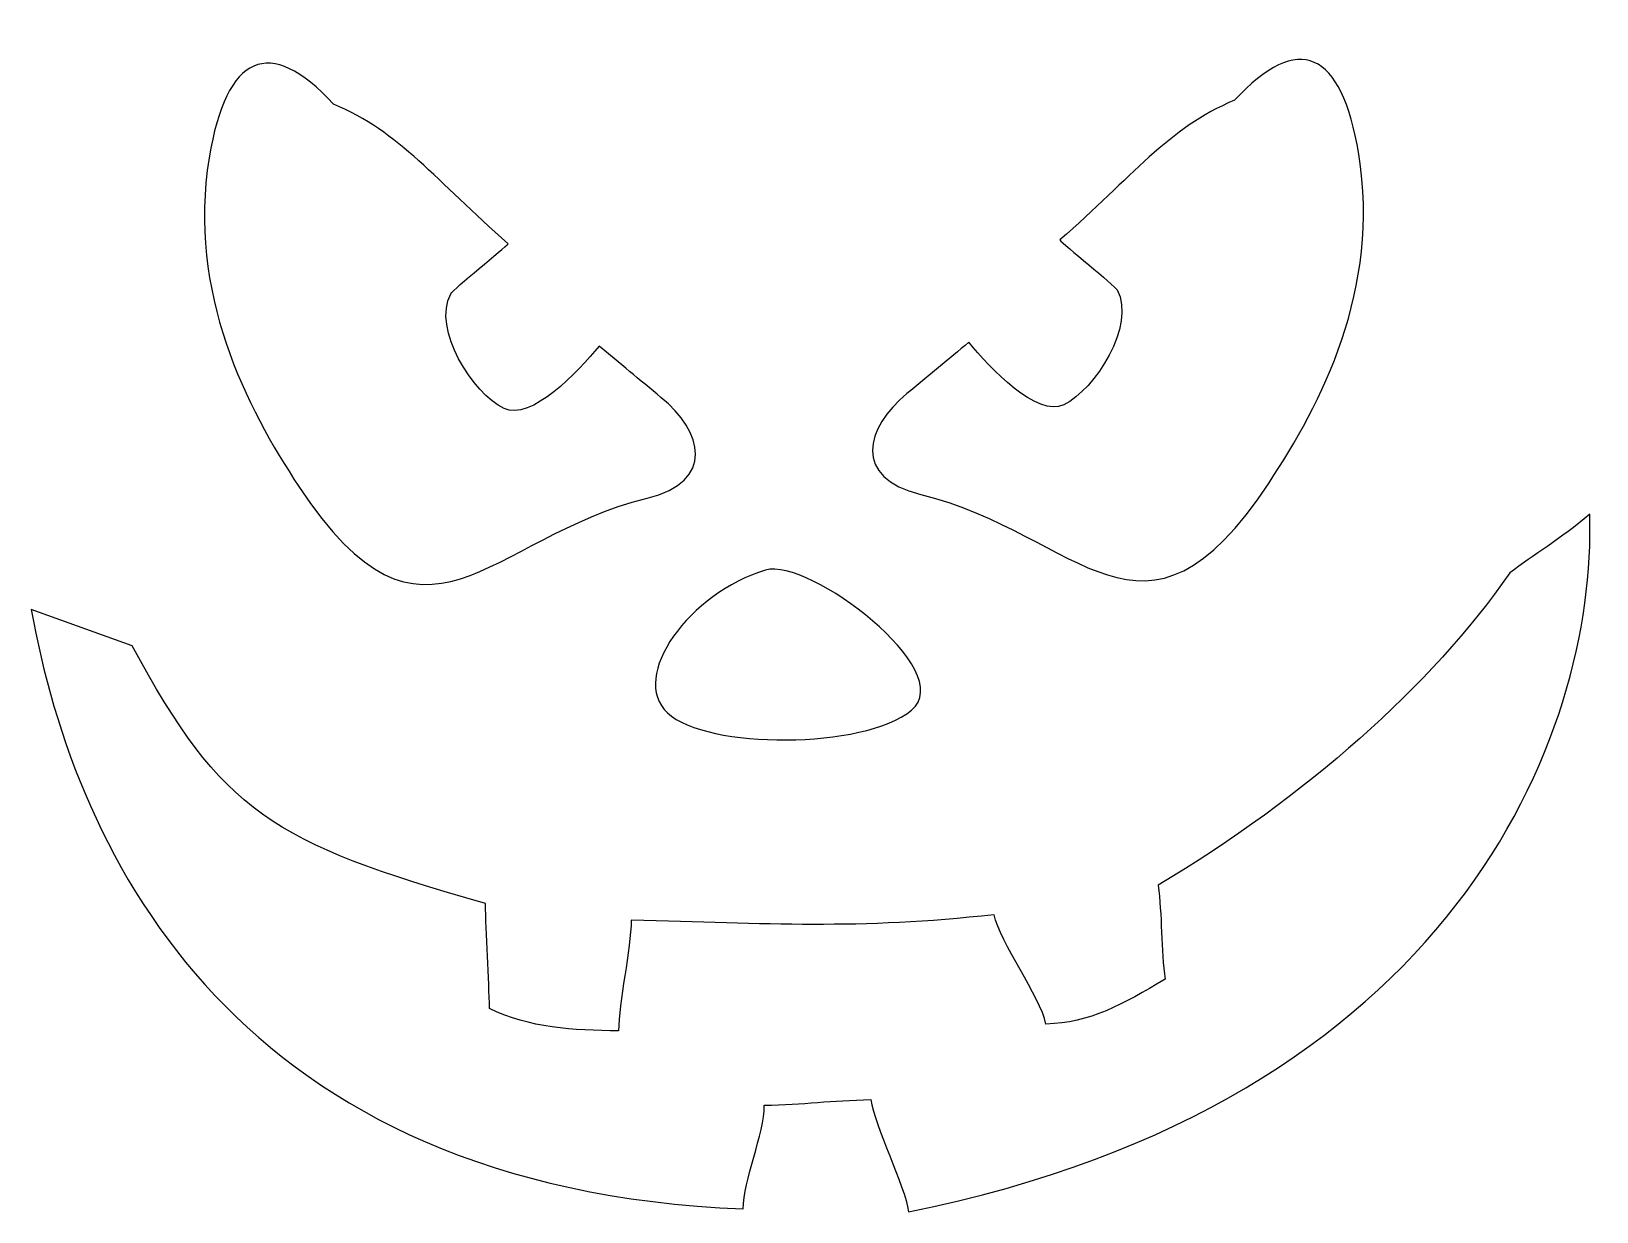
# Model space of a CAD drawing. Header units: centimetres. Extents: x -10.6 to 10.7, y -7.8 to 8.2.
import ezdxf

# ---------------------------------------------------------------- set-up
doc = ezdxf.new("R2010")
doc.units = ezdxf.units.CM
doc.header["$MEASUREMENT"] = 0
doc.layers.add('Camada 1', color=7, linetype='Continuous')

msp = doc.modelspace()

# ---------------------------------------------------------------- linework, layer by layer
at = {"layer": 'Camada 1'}
for points, knots in [([(-6.48229, 7.2257), (-5.58244, 6.85044), (-5.08656, 6.18015), (-4.10996, 5.32724), (-4.10996, 5.32724), (-4.15023, 5.27517), (-4.85704, 4.70782), (-4.88934, 4.6476), (-4.88934, 4.6476), (-5.14659, 4.16349), (-4.58801, 3.29232), (-4.16544, 3.08619), (-4.16544, 3.08619), (-3.80291, 2.90929), (-3.15883, 3.58609), (-2.87382, 3.93587), (-2.87382, 3.93587), (-2.60326, 3.70957), (-2.32283, 3.47703), (-2.03327, 3.23859), (-2.03327, 3.23859), (-1.46518, 2.77216), (-1.28847, 2.09747), (-2.22327, 1.86755), (-2.22327, 1.86755), (-4.39383, 1.33441), (-5.23134, -0.56974), (-6.95312, 2.02678), (-6.95312, 2.02678), (-7.66183, 3.09533), (-8.47275, 4.66036), (-8.17179, 6.49498), (-8.17179, 6.49498), (-7.94033, 7.90629), (-7.35171, 8.16373), (-6.48229, 7.2257), (-6.48229, 7.2257), (-6.48229, 7.2257), (-6.48229, 7.2257), (-6.48229, 7.2257)], [0, 0, 0, 0, 0.09090909, 0.09090909, 0.09090909, 0.09090909, 0.18181818, 0.18181818, 0.18181818, 0.18181818, 0.27272727, 0.27272727, 0.27272727, 0.27272727, 0.36363636, 0.36363636, 0.36363636, 0.36363636, 0.45454545, 0.45454545, 0.45454545, 0.45454545, 0.54545455, 0.54545455, 0.54545455, 0.54545455, 0.63636364, 0.63636364, 0.63636364, 0.63636364, 0.72727273, 0.72727273, 0.72727273, 0.72727273, 0.81818182, 0.81818182, 0.81818182, 0.81818182, 1, 1, 1, 1]), ([(5.75747, 7.27624), (6.62655, 8.21427), (7.21551, 7.95683), (7.44694, 6.5457), (7.44694, 6.5457), (7.7479, 4.71105), (6.93659, 3.14583), (6.22827, 2.0775), (6.22827, 2.0775), (4.50649, -0.51923), (3.66898, 1.38495), (1.49805, 1.91827), (1.49805, 1.91827), (0.56365, 2.14798), (0.74034, 2.82267), (1.30805, 3.28913), (1.30805, 3.28913), (1.59798, 3.52757), (1.87804, 3.76033), (2.14898, 3.98641), (2.14898, 3.98641), (2.43396, 3.63663), (3.07806, 2.95985), (3.4406, 3.13694), (3.4406, 3.13694), (3.86317, 3.34289), (4.42175, 4.21403), (4.16447, 4.69817), (4.16447, 4.69817), (4.13216, 4.7586), (3.42536, 5.32574), (3.38509, 5.37781), (3.38509, 5.37781), (4.36134, 6.23069), (4.85762, 6.90119), (5.75747, 7.27624), (5.75747, 7.27624), (5.75747, 7.27624), (5.75747, 7.27624), (5.75747, 7.27624)], [0, 0, 0, 0, 0.09090909, 0.09090909, 0.09090909, 0.09090909, 0.18181818, 0.18181818, 0.18181818, 0.18181818, 0.27272727, 0.27272727, 0.27272727, 0.27272727, 0.36363636, 0.36363636, 0.36363636, 0.36363636, 0.45454545, 0.45454545, 0.45454545, 0.45454545, 0.54545455, 0.54545455, 0.54545455, 0.54545455, 0.63636364, 0.63636364, 0.63636364, 0.63636364, 0.72727273, 0.72727273, 0.72727273, 0.72727273, 0.81818182, 0.81818182, 0.81818182, 0.81818182, 1, 1, 1, 1]), ([(-9.21753, -0.13813), (-8.00381, -2.39304), (-7.30726, -2.81825), (-4.41928, -3.64209), (-4.41928, -3.64209), (-4.40864, -4.01603), (-4.37292, -4.69548), (-4.36229, -5.07015), (-4.36229, -5.07015), (-3.82193, -5.33577), (-3.22305, -5.36236), (-2.61011, -5.37453), (-2.61011, -5.37453), (-2.61011, -4.98922), (-2.43874, -4.25582), (-2.43874, -3.87011), (-2.43874, -3.87011), (-0.5851, -3.91305), (0.65255, -4.00047), (2.49251, -3.79412), (2.49251, -3.79412), (2.56776, -4.16501), (3.12142, -4.90865), (3.19702, -5.27954), (3.19702, -5.27954), (3.79135, -5.26623), (4.24014, -5.01506), (4.81545, -4.67002), (4.81545, -4.67002), (4.76147, -4.28738), (4.77478, -3.77665), (4.72044, -3.39436), (4.72044, -3.39436), (6.73101, -2.18826), (8.42506, -0.68841), (9.49969, 0.85191), (9.49969, 0.85191), (9.82343, 1.0993), (10.1852, 1.30887), (10.58498, 1.65143), (10.58498, 1.65143), (10.67922, -1.36405), (8.72755, -6.34851), (1.33126, -7.83087), (1.33126, -7.83087), (1.27805, -7.46911), (0.86993, -6.66959), (0.81675, -6.30745), (0.81675, -6.30745), (0.27639, -6.31772), (-0.08918, -6.37397), (-0.62991, -6.38384), (-0.62991, -6.38384), (-0.62951, -6.76915), (-0.91603, -7.40757), (-0.91566, -7.79288), (-0.91566, -7.79288), (-7.76174, -7.5173), (-9.98551, -3.04698), (-10.58818, 0.35686), (-10.58818, 0.35686), (-10.58818, 0.35686), (-9.21753, -0.13813), (-9.21753, -0.13813)], [0, 0, 0, 0, 0.05882353, 0.05882353, 0.05882353, 0.05882353, 0.11764706, 0.11764706, 0.11764706, 0.11764706, 0.17647059, 0.17647059, 0.17647059, 0.17647059, 0.23529412, 0.23529412, 0.23529412, 0.23529412, 0.29411765, 0.29411765, 0.29411765, 0.29411765, 0.35294118, 0.35294118, 0.35294118, 0.35294118, 0.41176471, 0.41176471, 0.41176471, 0.41176471, 0.47058824, 0.47058824, 0.47058824, 0.47058824, 0.52941176, 0.52941176, 0.52941176, 0.52941176, 0.58823529, 0.58823529, 0.58823529, 0.58823529, 0.64705882, 0.64705882, 0.64705882, 0.64705882, 0.70588235, 0.70588235, 0.70588235, 0.70588235, 0.76470588, 0.76470588, 0.76470588, 0.76470588, 0.82352941, 0.82352941, 0.82352941, 0.82352941, 0.88235294, 0.88235294, 0.88235294, 0.88235294, 1, 1, 1, 1]), ([(-0.61129, 0.88999), (-0.02685, 1.06308), (2.01679, -0.48087), (1.36965, -1.014), (1.36965, -1.014), (0.72176, -1.54711), (-1.41117, -1.54711), (-1.94431, -1.05199), (-1.94431, -1.05199), (-2.47711, -0.55723), (-1.6392, 0.58543), (-0.61129, 0.88999)], [0, 0, 0, 0, 0.25, 0.25, 0.25, 0.25, 0.5, 0.5, 0.5, 0.5, 1, 1, 1, 1])]:
    msp.add_open_spline(points, degree=3, knots=knots, dxfattribs=at)

doc.saveas('drawing.dxf')
